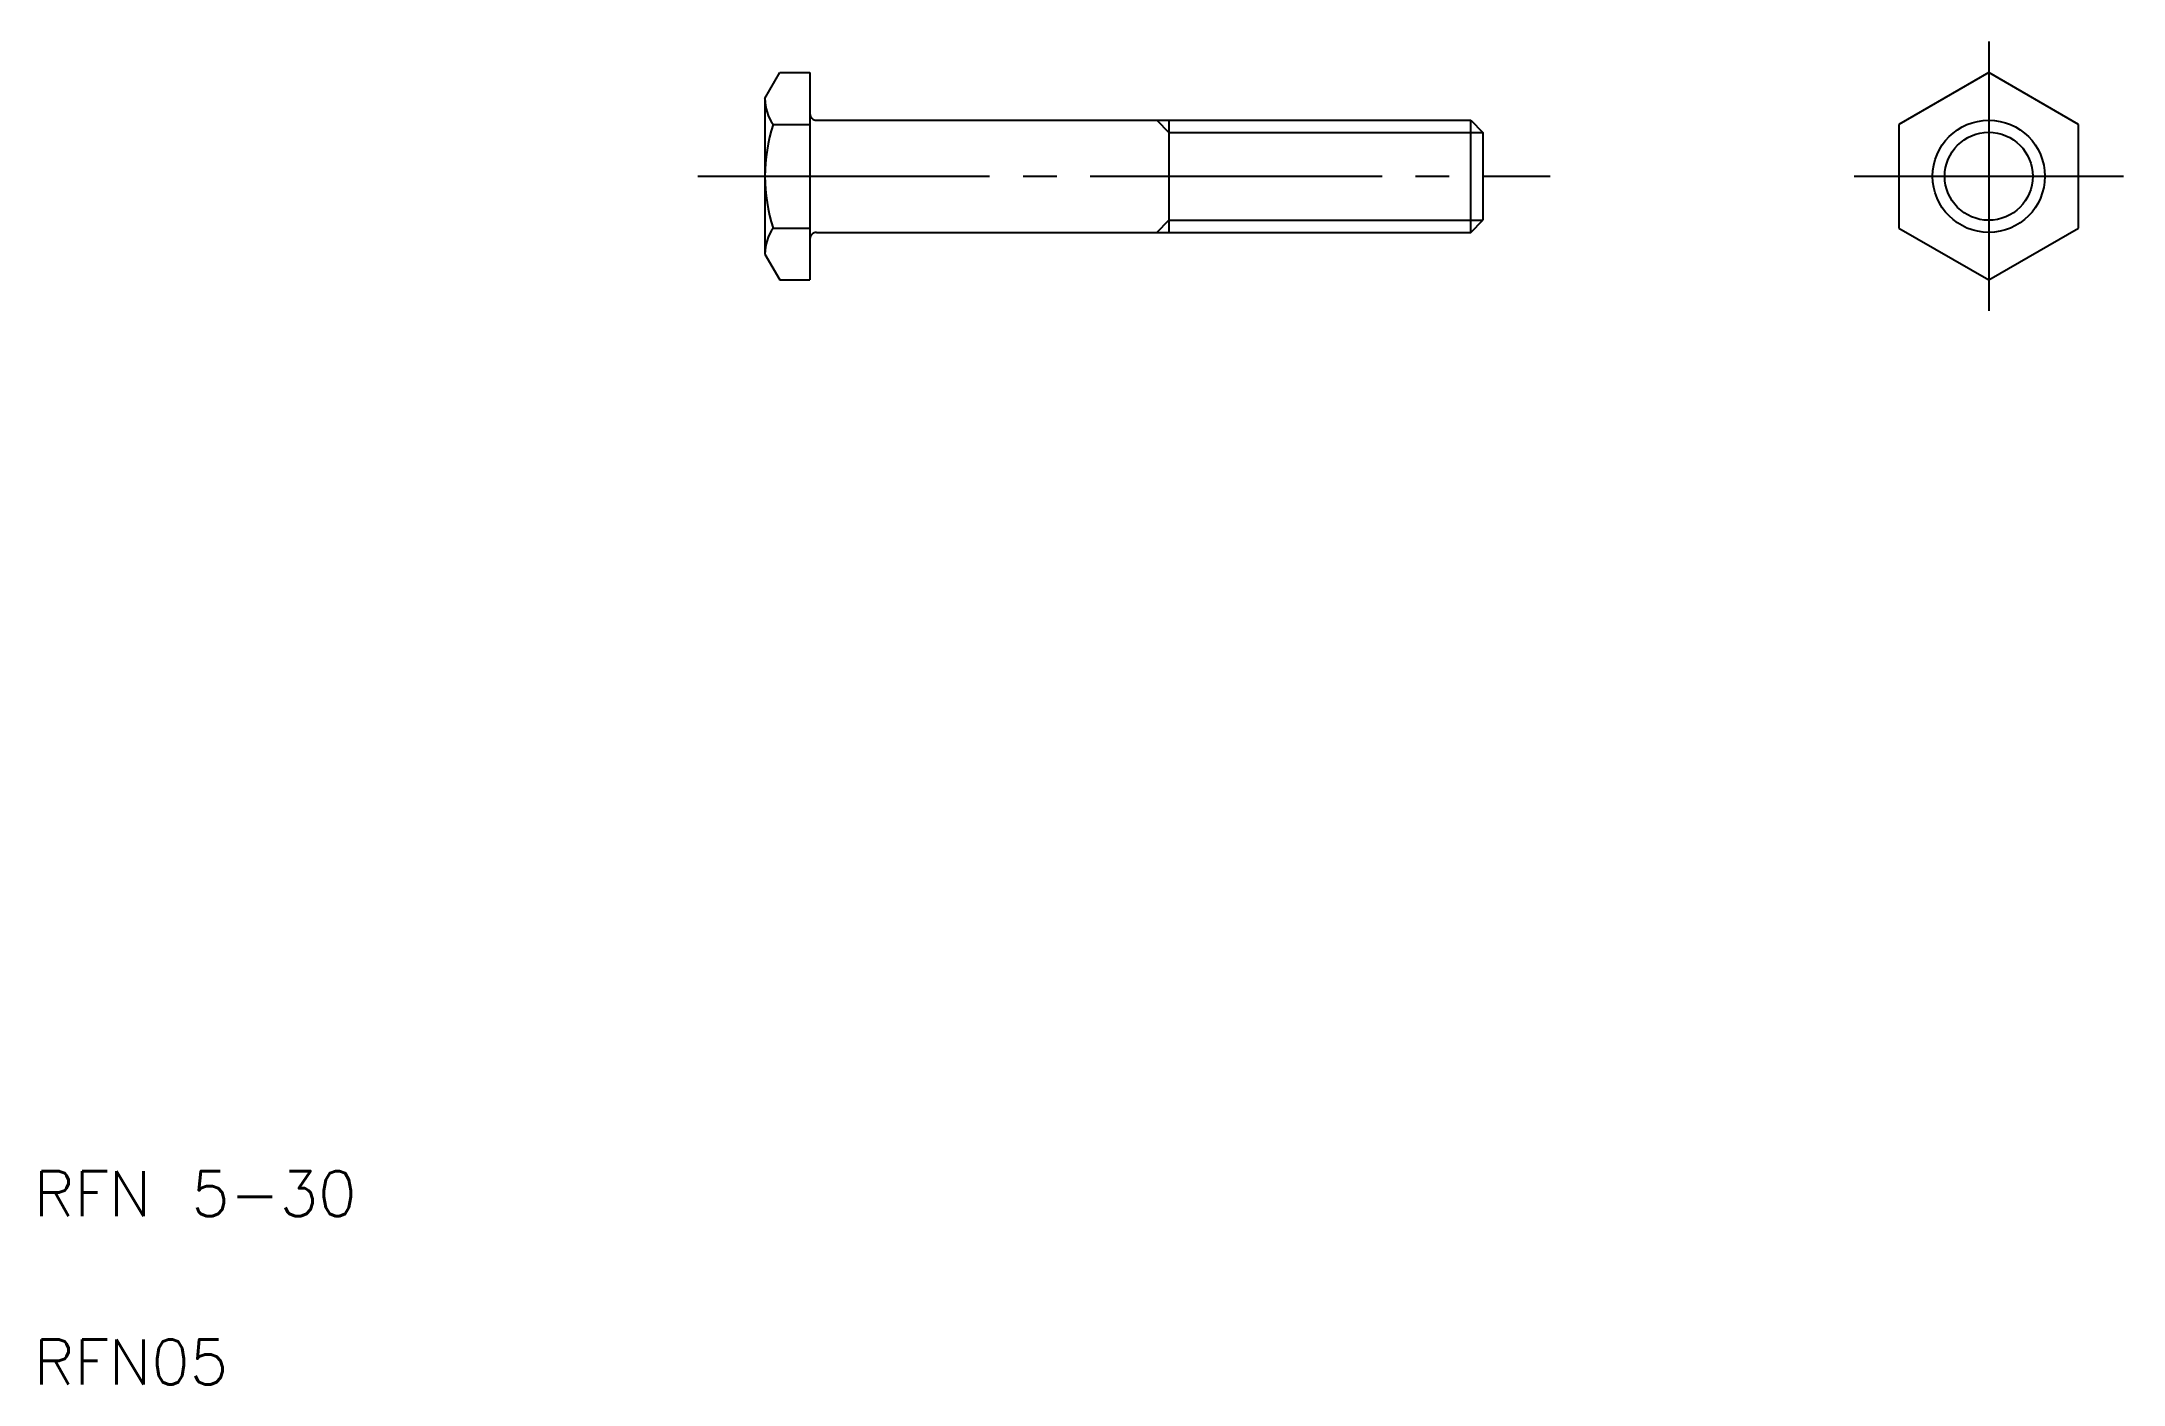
# Model space of a CAD drawing. Extents: x 5.3 to 98.1, y 5 to 64.8.
import ezdxf

# ---------------------------------------------------------------- set-up
doc = ezdxf.new("R2010")
doc.units = 0
doc.linetypes.add('CENTER', pattern=[17.5, 13, -1.5, 1.5, -1.5])
doc.layers.get('0').update_dxf_attribs({"linetype": 'CONTINUOUS'})
doc.layers.add('CENTER', color=1, linetype='CENTER')
doc.styles.get("Standard").update_dxf_attribs({"font": 'txt', "bigfont": 'BIGFONT'})

msp = doc.modelspace()

# ---------------------------------------------------------------- linework, layer by layer
at = {"color": 7, "linetype": 'CONTINUOUS'}
for p, q in [((37.583, 62.29), (38.25, 63.445)), ((38.25, 63.445), (39.583, 63.445)), ((39.583, 63.445), (39.583, 54.208)), ((92.125, 63.445), (88.125, 61.136)), ((96.125, 61.136), (92.125, 63.445)), ((37.583, 62.29), (37.583, 55.363)), ((39.883, 61.326), (69.042, 61.326)), ((55.583, 61.326), (55.583, 56.326)), ((69.042, 56.326), (69.042, 61.326)), ((69.042, 61.326), (69.583, 60.785)), ((37.948, 61.136), (39.583, 61.136)), ((69.583, 60.785), (69.583, 56.868)), ((88.125, 61.136), (88.125, 56.517)), ((96.125, 56.517), (96.125, 61.136)), ((69.583, 59.806), (69.583, 59.806)), ((69.583, 58.826), (69.584, 58.826)), ((69.042, 56.326), (69.583, 56.868)), ((37.948, 56.517), (39.583, 56.517)), ((39.883, 56.326), (69.042, 56.326)), ((88.125, 56.517), (92.125, 54.208)), ((92.125, 54.208), (96.125, 56.517)), ((37.583, 55.363), (38.25, 54.208)), ((38.25, 54.208), (39.583, 54.208))]:
    msp.add_line(p, q, dxfattribs=at)
at = {"color": 3, "linetype": 'CONTINUOUS'}
for p, q in [((55.042, 61.326), (55.583, 60.785)), ((55.583, 60.785), (69.583, 60.785)), ((55.042, 56.326), (55.583, 56.868)), ((55.583, 56.868), (69.583, 56.868))]:
    msp.add_line(p, q, dxfattribs=at)
at = {"color": 7, "linetype": 'CONTINUOUS'}
msp.add_circle((92.125, 58.826), 2.5, dxfattribs=at)
at = {"color": 3, "linetype": 'CONTINUOUS'}
msp.add_circle((92.125, 58.826), 1.96, dxfattribs=at)
at = {"color": 7, "linetype": 'CONTINUOUS'}
for centre, radius, start, end in [((39.595, 62.29), 2.012, 180.00853, 215.03004), ((39.883, 61.626), 0.3, 179.99999, 270), ((45.083, 58.826), 7.5, 162.06607, 197.93393), ((39.595, 55.362), 2.012, 144.96996, 179.99147), ((39.883, 56.026), 0.3, 90, 180.00001)]:
    msp.add_arc(centre, radius, start, end, dxfattribs=at)
at = {"layer": 'CENTER', "color": 1, "linetype": 'CENTER'}
for p, q in [((92.125, 64.826), (92.125, 52.826)), ((34.583, 58.826), (72.583, 58.826)), ((86.125, 58.826), (98.125, 58.826))]:
    msp.add_line(p, q, dxfattribs=at)

# ---------------------------------------------------------------- texts
at = {"color": 7, "linetype": 'CONTINUOUS'}
for s, p in [('RFN 5-30', (5, 12.5)), ('RFN05', (5, 5))]:
    msp.add_text(s, height=2, dxfattribs=at).set_placement(p)

doc.saveas('drawing.dxf')
